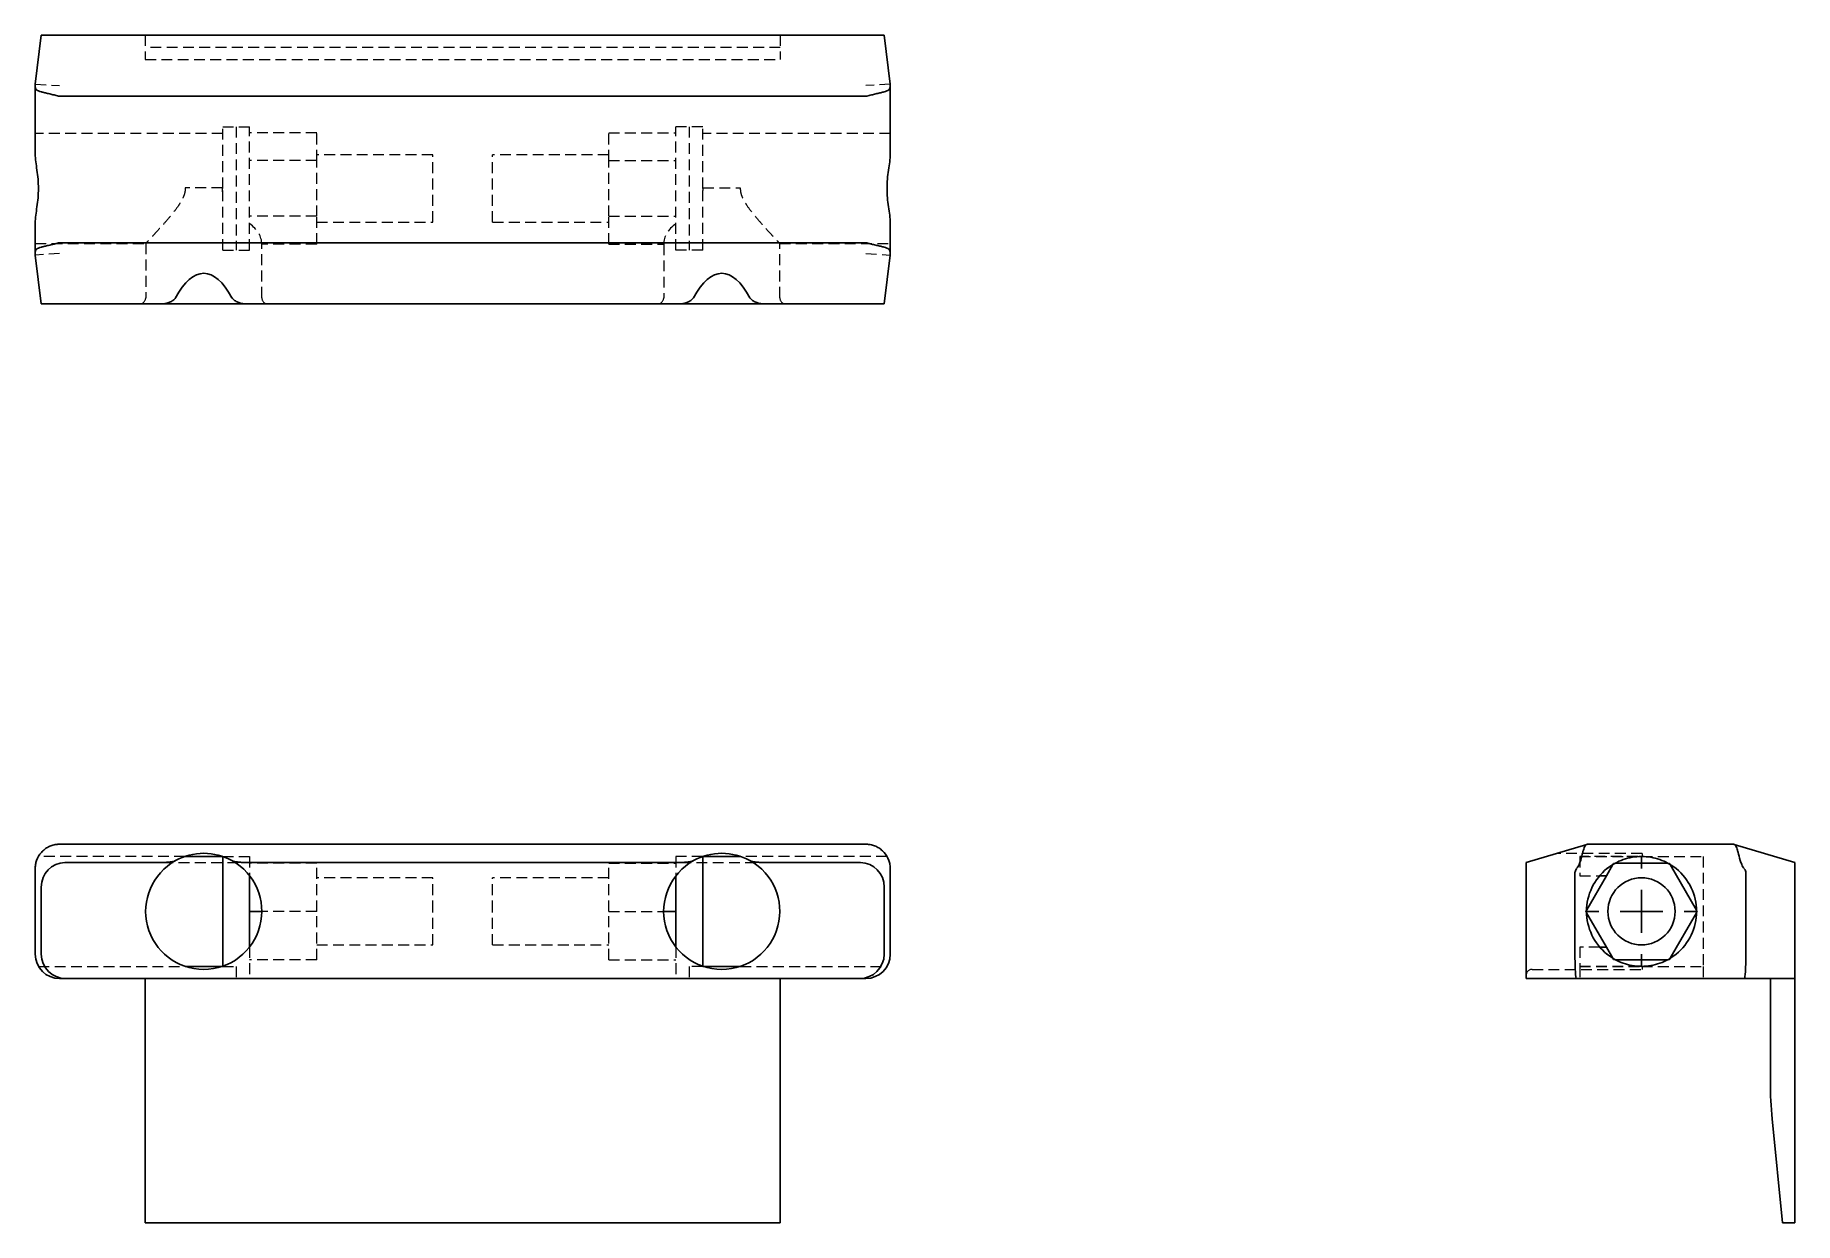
# Model space of a CAD drawing. Header units: millimetres. Extents: x 33 to 239, y 35 to 174.
import ezdxf

# ---------------------------------------------------------------- set-up
doc = ezdxf.new("R2010")
doc.units = ezdxf.units.MM
doc.linetypes.add('HIDDEN', pattern=[1.905, 1.27, -0.635])
doc.layers.add('10', color=7, linetype='Continuous')

# ---------------------------------------------------------------- blocks, each defined once
blk = doc.blocks.new('SW_CENTERMARKSYMBOL_0')
at = {"layer": '10', "color": 0}
for p, q in [((0, 5), (0, 6.43)), ((0, 0), (0, 2.5)), ((-5, 0), (-6.43, 0)), ((0, 0), (-2.5, 0)), ((0, 0), (0, -2.5)), ((0, 0), (2.5, 0)), ((5, 0), (6.43, 0)), ((0, -5), (0, -6.43))]:
    blk.add_line(p, q, dxfattribs=at)

msp = doc.modelspace()

# ---------------------------------------------------------------- linework, layer by layer
at = {"color": 7, "linetype": 'Continuous', "lineweight": 25}
for p, q in [((33, 168.07), (33.71, 173.79)), ((33.71, 173.79), (36.49, 173.79)), ((36.49, 173.79), (129.51, 173.79)), ((132.29, 173.79), (129.51, 173.79)), ((133, 168.07), (132.29, 173.79)), ((33, 167.87), (33, 168.07)), ((33, 159.9), (33, 167.87)), ((133, 167.87), (133, 168.07)), ((133, 159.9), (133, 167.87)), ((130.14, 166.64), (35.86, 166.64)), ((33, 148.27), (33, 151.82)), ((133, 148.27), (133, 151.82)), ((33, 148.07), (33, 148.27)), ((35.86, 149.5), (130.14, 149.5)), ((133, 148.07), (133, 148.27)), ((33.71, 142.36), (33, 148.07)), ((132.29, 142.36), (133, 148.07)), ((36.49, 142.36), (33.71, 142.36)), ((47.86, 142.36), (36.49, 142.36)), ((57.57, 142.36), (47.84, 142.36)), ((108.43, 142.36), (57.57, 142.36)), ((108.41, 142.36), (118.14, 142.36)), ((118.14, 142.36), (129.51, 142.36)), ((129.51, 142.36), (132.29, 142.36)), ((35.86, 79.14), (130.14, 79.14)), ((214.46, 79.13), (207.36, 77)), ((214.5, 79.14), (214.46, 79.13)), ((231.64, 79.14), (214.5, 79.14)), ((231.68, 79.13), (231.64, 79.14)), ((238.79, 77), (231.68, 79.13)), ((33, 75.84), (33, 76.29)), ((47.86, 77), (36.49, 77)), ((50.54, 77.71), (54.89, 77.71)), ((54.93, 64.87), (54.93, 77.7)), ((108.43, 77), (57.57, 77)), ((111.07, 64.87), (111.07, 77.7)), ((115.46, 77.71), (111.11, 77.71)), ((118.14, 77), (129.51, 77)), ((133, 75.84), (133, 76.29)), ((207.36, 77), (207.36, 74.12)), ((216.75, 75.45), (217.5, 76.76)), ((217.81, 76.93), (223.9, 76.93)), ((224.2, 76.77), (227.28, 71.44)), ((238.79, 74.12), (238.79, 77)), ((33, 66.29), (33, 75.84)), ((33.71, 74.12), (33.71, 66.29)), ((58.07, 75.45), (58.07, 71.29)), ((107.93, 75.45), (107.93, 71.29)), ((132.29, 74.12), (132.29, 66.29)), ((133, 66.29), (133, 75.84)), ((207.36, 74.12), (207.36, 66.29)), ((213.07, 66.29), (213.07, 75.84)), ((214.45, 71.47), (216.75, 75.45)), ((215.96, 75.45), (216.75, 75.45)), ((233.07, 75.84), (233.07, 66.29)), ((238.79, 66.29), (238.79, 74.12)), ((59.5, 71.29), (58.07, 71.29)), ((58.07, 71.29), (58.07, 67.12)), ((106.5, 71.29), (107.93, 71.29)), ((107.93, 71.29), (107.93, 67.12)), ((216.75, 67.12), (214.43, 71.13)), ((227.28, 71.13), (224.21, 65.81)), ((207.36, 66.29), (207.36, 63.43)), ((216.75, 67.12), (215.96, 67.12)), ((217.51, 65.8), (216.75, 67.12)), ((238.79, 63.43), (238.79, 66.29)), ((33.37, 64.86), (33.38, 64.86)), ((54.89, 64.86), (50.54, 64.86)), ((50.54, 64.86), (50.54, 64.86)), ((54.89, 64.86), (54.89, 64.86)), ((111.11, 64.86), (115.46, 64.86)), ((111.11, 64.86), (111.11, 64.86)), ((115.46, 64.86), (115.46, 64.86)), ((132.62, 64.86), (132.63, 64.86)), ((223.91, 65.64), (217.81, 65.64)), ((36.59, 63.43), (35.86, 63.43)), ((36.59, 63.43), (129.41, 63.43)), ((45.86, 63.43), (45.86, 51.28)), ((120.14, 63.43), (120.14, 51.28)), ((129.41, 63.43), (130.14, 63.43)), ((207.36, 63.43), (213.25, 63.43)), ((213.25, 63.43), (232.89, 63.43)), ((232.89, 63.43), (238.79, 63.43)), ((235.93, 63.43), (235.93, 51.28)), ((238.79, 63.43), (238.79, 34.86)), ((45.86, 47.02), (45.86, 51.28)), ((120.14, 47.02), (120.14, 51.28)), ((45.86, 34.86), (45.86, 47.02)), ((120.14, 34.86), (120.14, 47.02)), ((237.36, 34.86), (236.14, 47.02)), ((120.14, 34.86), (45.86, 34.86)), ((238.79, 34.86), (237.36, 34.86))]:
    msp.add_line(p, q, dxfattribs=at)
at = {"color": 7, "linetype": 'HIDDEN', "lineweight": 18}
for p, q in [((45.86, 173.79), (45.86, 170.93)), ((120.14, 173.79), (120.14, 170.93)), ((120.14, 172.36), (45.86, 172.36)), ((45.86, 170.93), (120.14, 170.93)), ((33, 168.07), (35.86, 167.89)), ((133, 168.07), (130.14, 167.89)), ((54.93, 155.86), (54.93, 163.07)), ((54.93, 163.07), (58.07, 163.07)), ((56.5, 163.07), (56.5, 148.64)), ((58.07, 148.64), (58.07, 163.07)), ((107.93, 148.64), (107.93, 163.07)), ((111.07, 163.07), (107.93, 163.07)), ((109.5, 163.07), (109.5, 148.64)), ((111.07, 155.86), (111.07, 163.07)), ((54.93, 162.29), (33, 162.29)), ((65.93, 162.37), (58.07, 162.37)), ((65.93, 159.11), (65.93, 162.37)), ((100.07, 159.11), (100.07, 162.37)), ((100.07, 162.37), (107.93, 162.37)), ((133, 162.29), (111.07, 162.29)), ((65.93, 159.11), (58.07, 159.11)), ((79.5, 159.79), (65.93, 159.79)), ((65.93, 152.6), (65.93, 159.11)), ((79.5, 151.93), (79.5, 159.79)), ((86.5, 151.93), (86.5, 159.79)), ((100.07, 159.79), (86.5, 159.79)), ((100.07, 159.11), (107.93, 159.11)), ((100.07, 152.6), (100.07, 159.11)), ((54.89, 155.93), (50.54, 155.93)), ((54.93, 148.64), (54.93, 155.86)), ((111.07, 148.64), (111.07, 155.86)), ((111.11, 155.93), (115.46, 155.93)), ((65.93, 152.6), (58.07, 152.6)), ((65.93, 149.34), (65.93, 152.6)), ((100.07, 152.6), (107.93, 152.6)), ((100.07, 149.34), (100.07, 152.6)), ((65.93, 151.93), (79.5, 151.93)), ((86.5, 151.93), (100.07, 151.93)), ((33, 149.43), (45.94, 149.43)), ((35.86, 148.25), (33, 148.07)), ((45.93, 149.44), (45.93, 143.07)), ((54.93, 148.64), (58.07, 148.64)), ((65.93, 149.34), (59.5, 149.34)), ((59.5, 143.07), (59.5, 149.34)), ((100.07, 149.34), (106.5, 149.34)), ((106.5, 149.34), (106.5, 143.07)), ((111.07, 148.64), (107.93, 148.64)), ((120.06, 149.43), (133, 149.43)), ((120.07, 143.07), (120.07, 149.44)), ((130.14, 148.25), (133, 148.07)), ((50.54, 77.71), (33.37, 77.71)), ((47.86, 77), (57.57, 77)), ((50.54, 77.71), (50.54, 77.71)), ((54.89, 77.71), (54.89, 77.71)), ((54.93, 77.71), (54.89, 77.71)), ((54.93, 77.71), (54.93, 77.7)), ((54.93, 77.71), (58.07, 77.71)), ((58.07, 77.71), (58.07, 75.45)), ((65.93, 76.93), (58.07, 76.93)), ((65.93, 71.29), (65.93, 76.93)), ((100.07, 71.29), (100.07, 76.93)), ((100.07, 76.93), (107.93, 76.93)), ((111.07, 77.71), (107.93, 77.71)), ((107.93, 77.71), (107.93, 75.45)), ((108.43, 77), (118.14, 77)), ((111.07, 77.71), (111.07, 77.7)), ((111.11, 77.71), (111.07, 77.71)), ((111.11, 77.71), (111.11, 77.71)), ((115.46, 77.71), (115.46, 77.71)), ((132.63, 77.71), (115.46, 77.71)), ((220.93, 78.07), (210.93, 78.07)), ((213.64, 77.71), (220.86, 77.71)), ((213.64, 77.71), (213.64, 77.7)), ((220.43, 77.7), (213.64, 77.7)), ((213.64, 77.7), (213.64, 75.45)), ((217.66, 76.85), (216.71, 76.19)), ((217.5, 76.76), (217.6, 76.93)), ((217.6, 76.93), (217.81, 76.93)), ((220.45, 77.7), (220.38, 77.69)), ((220.86, 77.71), (228.07, 77.71)), ((221.16, 77.71), (220.86, 77.71)), ((220.93, 78.07), (220.93, 77.71)), ((223.9, 76.93), (224.11, 76.93)), ((224.11, 76.93), (224.2, 76.77)), ((228.07, 77.71), (228.07, 64.86)), ((79.5, 75.21), (65.93, 75.21)), ((79.5, 71.29), (79.5, 75.21)), ((86.5, 71.29), (86.5, 75.21)), ((100.07, 75.21), (86.5, 75.21)), ((213.64, 75.45), (215.96, 75.45)), ((65.93, 71.29), (59.5, 71.29)), ((65.93, 65.64), (65.93, 71.29)), ((79.5, 67.36), (79.5, 71.29)), ((86.5, 67.36), (86.5, 71.29)), ((100.07, 71.29), (106.5, 71.29)), ((100.07, 65.64), (100.07, 71.29)), ((214.34, 71.29), (214.45, 71.47)), ((214.43, 71.13), (214.34, 71.29)), ((227.28, 71.44), (227.37, 71.29)), ((227.37, 71.29), (227.28, 71.13)), ((58.07, 67.12), (58.07, 63.43)), ((65.93, 67.36), (79.5, 67.36)), ((86.5, 67.36), (100.07, 67.36)), ((107.93, 67.12), (107.93, 63.43)), ((215.96, 67.12), (213.64, 67.12)), ((213.64, 67.12), (213.64, 64.87)), ((216.72, 66.39), (217.58, 65.76)), ((33.38, 64.86), (50.54, 64.86)), ((54.89, 64.86), (54.93, 64.86)), ((54.93, 64.87), (54.93, 64.86)), ((54.93, 64.86), (56.5, 64.86)), ((56.5, 64.86), (56.5, 63.43)), ((65.93, 65.64), (58.07, 65.64)), ((100.07, 65.64), (107.93, 65.64)), ((111.07, 64.86), (109.5, 64.86)), ((109.5, 64.86), (109.5, 63.43)), ((111.07, 64.87), (111.07, 64.86)), ((111.07, 64.86), (111.11, 64.86)), ((115.46, 64.86), (132.62, 64.86)), ((208.07, 64.5), (220.93, 64.5)), ((213.64, 64.87), (220.43, 64.87)), ((213.64, 64.87), (213.64, 64.86)), ((213.64, 64.86), (220.86, 64.86)), ((213.64, 64.86), (213.64, 63.43)), ((217.6, 65.64), (217.51, 65.8)), ((217.81, 65.64), (217.6, 65.64)), ((220.44, 64.88), (220.54, 64.87)), ((220.86, 64.86), (228.07, 64.86)), ((220.86, 64.86), (221.03, 64.86)), ((220.93, 64.86), (220.93, 64.5)), ((224.11, 65.64), (223.91, 65.64)), ((224.21, 65.81), (224.11, 65.64)), ((228.07, 64.86), (228.07, 63.43))]:
    msp.add_line(p, q, dxfattribs=at)
at = {"color": 7, "linetype": 'HIDDEN', "lineweight": 18, "flags": 128}
for points in [[(224.9, 76.29), (224.51, 76.58), (224.05, 76.86)], [(223.93, 65.64), (224.51, 66), (224.9, 66.29)]]:
    msp.add_lwpolyline(points, dxfattribs=at)
at = {"color": 7, "linetype": 'Continuous', "lineweight": 25}
msp.add_circle((220.86, 71.29), 3.93, dxfattribs=at)
at = {"color": 7, "linetype": 'HIDDEN', "lineweight": 18}
for centre, start, end in [((45.21, 143.07), 270, 0), ((60.21, 143.07), 180, 270), ((105.79, 143.07), 270, 0), ((120.79, 143.07), 180, 270), ((208.07, 63.79), 90, 180)]:
    msp.add_arc(centre, 0.714, start, end, dxfattribs=at)
at = {"color": 7, "linetype": 'Continuous', "lineweight": 25}
for centre, radius, start, end in [((35.86, 76.29), 2.86, 90, 95.1051), ((130.14, 76.29), 2.86, 84.8949, 90), ((52.71, 71.29), 6.79, 119.1104, 60.8896), ((52.71, 71.29), 6.79, 60.8896, 119.1104), ((113.29, 71.29), 6.79, 119.1104, 60.8896), ((113.29, 71.29), 6.79, 60.8896, 119.1104), ((220.86, 71.29), 6.43, 128.9424, 231.0576), ((220.86, 71.29), 6.43, 308.9424, 51.0576), ((35.86, 66.29), 2.86, 180, 270), ((130.14, 66.29), 2.86, 270, 0), ((278.79, 51.28), 42.86, 180, 185.7106)]:
    msp.add_arc(centre, radius, start, end, dxfattribs=at)
for centre, major_axis, ratio, start_param, end_param in [((35.86, 176.17), (0, 9.52), 0.3, 3.052491, 3.141593), ((130.14, 176.17), (0, 9.52), 0.3, 3.141593, 3.230694), ((35.86, 139.98), (0, 9.52), 0.3, 0, 0.089101), ((130.14, 139.98), (0, 9.52), 0.3, 6.194084, 6.283185), ((52.71, 123.31), (0, 22.62), 0.3, 5.775114, 6.791257), ((113.29, 123.31), (0, 22.62), 0.3, 5.775114, 6.791257), ((36.59, 74.02), (1.16, -2.77), 0.951034, 2.764311, 4.299459), ((129.41, 74.02), (-1.16, -2.77), 0.951034, 1.983727, 3.518874), ((236.11, 82.64), (-23.02, -6.91), 0.118879, 6.116444, 6.247537), ((210.04, 82.64), (-23.02, 6.91), 0.118879, 3.177241, 3.308334), ((36.59, 66.29), (-2.88, 0), 0.992278, 0, 1.570796), ((129.41, 66.29), (2.88, 0), 0.992278, 4.712389, 6.283185), ((213.25, 66.29), (0, 2.86), 0.062258, 1.570796, 3.141593), ((232.89, 66.29), (0, 2.86), 0.062258, 3.141593, 4.712389)]:
    msp.add_ellipse(centre, major_axis=major_axis, ratio=ratio, start_param=start_param, end_param=end_param, dxfattribs=at)
at = {"color": 7, "linetype": 'HIDDEN', "lineweight": 18}
for centre, start_param, end_param in [((52.71, 149.34), 0, 0.660845), ((113.29, 149.34), 2.480747, 3.141593)]:
    msp.add_ellipse(centre, major_axis=(6.79, 0), ratio=0.57735, start_param=start_param, end_param=end_param, dxfattribs=at)
at = {"color": 7, "linetype": 'Continuous', "lineweight": 25}
for points, knots in [([(33, 167.87), (33, 167.76), (33.01, 167.66), (33.07, 167.51), (33.11, 167.45), (33.29, 167.29), (33.48, 167.22), (33.84, 167.12), (33.97, 167.08), (34.26, 167.02), (34.41, 166.98), (34.74, 166.91), (34.91, 166.87), (35.25, 166.78), (35.43, 166.73), (35.6, 166.68)], [0, 0, 0, 0, 0.125, 0.125, 0.25, 0.25, 0.5, 0.5, 0.625, 0.625, 0.75, 0.75, 0.875, 0.875, 1, 1, 1, 1]), ([(133, 167.87), (133, 167.76), (132.99, 167.66), (132.93, 167.51), (132.89, 167.45), (132.71, 167.29), (132.52, 167.22), (132.16, 167.12), (132.03, 167.08), (131.74, 167.02), (131.59, 166.98), (131.26, 166.91), (131.09, 166.87), (130.75, 166.78), (130.57, 166.73), (130.4, 166.68)], [0, 0, 0, 0, 0.125, 0.125, 0.25, 0.25, 0.5, 0.5, 0.625, 0.625, 0.75, 0.75, 0.875, 0.875, 1, 1, 1, 1]), ([(33, 151.82), (33, 152.1), (33.03, 152.41), (33.11, 153.04), (33.16, 153.37), (33.25, 154.06), (33.3, 154.41), (33.36, 155.12), (33.38, 155.49), (33.38, 156.22), (33.36, 156.58), (33.3, 157.3), (33.25, 157.65), (33.16, 158.34), (33.11, 158.67), (33.03, 159.3), (33, 159.61), (33, 159.9)], [0, 0, 0, 0, 0.125, 0.125, 0.25, 0.25, 0.375, 0.375, 0.5, 0.5, 0.625, 0.625, 0.75, 0.75, 0.875, 0.875, 1, 1, 1, 1]), ([(133, 151.82), (133, 152.1), (132.97, 152.41), (132.89, 153.04), (132.84, 153.37), (132.75, 154.06), (132.7, 154.41), (132.64, 155.12), (132.62, 155.49), (132.62, 156.22), (132.64, 156.58), (132.7, 157.3), (132.75, 157.65), (132.84, 158.34), (132.89, 158.67), (132.97, 159.3), (133, 159.61), (133, 159.9)], [0, 0, 0, 0, 0.125, 0.125, 0.25, 0.25, 0.375, 0.375, 0.5, 0.5, 0.625, 0.625, 0.75, 0.75, 0.875, 0.875, 1, 1, 1, 1]), ([(33, 148.27), (33, 148.38), (33.01, 148.48), (33.07, 148.63), (33.11, 148.69), (33.29, 148.85), (33.48, 148.92), (33.84, 149.02), (33.97, 149.06), (34.26, 149.13), (34.41, 149.16), (34.74, 149.23), (34.91, 149.27), (35.25, 149.36), (35.43, 149.41), (35.6, 149.46)], [0, 0, 0, 0, 0.125, 0.125, 0.25, 0.25, 0.5, 0.5, 0.625, 0.625, 0.75, 0.75, 0.875, 0.875, 1, 1, 1, 1]), ([(133, 148.27), (133, 148.38), (132.99, 148.48), (132.93, 148.63), (132.89, 148.69), (132.71, 148.85), (132.52, 148.92), (132.16, 149.02), (132.03, 149.06), (131.74, 149.13), (131.59, 149.16), (131.26, 149.23), (131.09, 149.27), (130.75, 149.36), (130.57, 149.41), (130.4, 149.46)], [0, 0, 0, 0, 0.125, 0.125, 0.25, 0.25, 0.5, 0.5, 0.625, 0.625, 0.75, 0.75, 0.875, 0.875, 1, 1, 1, 1]), ([(47.86, 142.36), (48.01, 142.36), (48.15, 142.38), (48.44, 142.44), (48.59, 142.49), (48.86, 142.6), (48.99, 142.67), (49.17, 142.8), (49.23, 142.85), (49.33, 142.95), (49.38, 143.01), (49.41, 143.07)], [0, 0, 0, 0, 0.25, 0.25, 0.5, 0.5, 0.75, 0.75, 0.875, 0.875, 1, 1, 1, 1]), ([(56.02, 143.07), (56.05, 143.01), (56.1, 142.95), (56.2, 142.85), (56.26, 142.8), (56.44, 142.67), (56.57, 142.6), (56.84, 142.49), (56.98, 142.44), (57.27, 142.38), (57.42, 142.36), (57.57, 142.36)], [0, 0, 0, 0, 0.125, 0.125, 0.25, 0.25, 0.5, 0.5, 0.75, 0.75, 1, 1, 1, 1]), ([(109.98, 143.07), (109.95, 143.01), (109.9, 142.95), (109.8, 142.85), (109.74, 142.8), (109.56, 142.67), (109.43, 142.6), (109.16, 142.49), (109.02, 142.44), (108.73, 142.38), (108.58, 142.36), (108.43, 142.36)], [0, 0, 0, 0, 0.125, 0.125, 0.25, 0.25, 0.5, 0.5, 0.75, 0.75, 1, 1, 1, 1]), ([(118.14, 142.36), (117.99, 142.36), (117.85, 142.38), (117.56, 142.44), (117.41, 142.49), (117.14, 142.6), (117.01, 142.67), (116.83, 142.8), (116.77, 142.85), (116.67, 142.95), (116.62, 143.01), (116.59, 143.07)], [0, 0, 0, 0, 0.25, 0.25, 0.5, 0.5, 0.75, 0.75, 0.875, 0.875, 1, 1, 1, 1]), ([(33, 76.29), (33, 76.43), (33.01, 76.59), (33.07, 76.92), (33.11, 77.09), (33.29, 77.59), (33.48, 77.91), (33.84, 78.32), (33.97, 78.44), (34.26, 78.66), (34.41, 78.76), (34.74, 78.92), (34.91, 78.99), (35.25, 79.08), (35.43, 79.12), (35.6, 79.13)], [0, 0, 0, 0, 0.125, 0.125, 0.25, 0.25, 0.5, 0.5, 0.625, 0.625, 0.75, 0.75, 0.875, 0.875, 1, 1, 1, 1]), ([(133, 76.29), (133, 76.43), (132.99, 76.59), (132.93, 76.92), (132.89, 77.09), (132.71, 77.59), (132.52, 77.91), (132.16, 78.32), (132.03, 78.44), (131.74, 78.66), (131.59, 78.76), (131.26, 78.92), (131.09, 78.99), (130.75, 79.08), (130.57, 79.12), (130.4, 79.13)], [0, 0, 0, 0, 0.125, 0.125, 0.25, 0.25, 0.5, 0.5, 0.625, 0.625, 0.75, 0.75, 0.875, 0.875, 1, 1, 1, 1]), ([(213.27, 76.29), (213.38, 76.43), (213.48, 76.59), (213.63, 76.92), (213.69, 77.09), (213.85, 77.59), (213.92, 77.91), (214.02, 78.32), (214.06, 78.44), (214.13, 78.66), (214.16, 78.76), (214.23, 78.92), (214.27, 78.99), (214.36, 79.08), (214.41, 79.12), (214.46, 79.13)], [0, 0, 0, 0, 0.125, 0.125, 0.25, 0.25, 0.5, 0.5, 0.625, 0.625, 0.75, 0.75, 0.875, 0.875, 1, 1, 1, 1]), ([(232.87, 76.29), (232.76, 76.43), (232.66, 76.59), (232.51, 76.92), (232.45, 77.09), (232.29, 77.59), (232.22, 77.91), (232.12, 78.32), (232.08, 78.44), (232.02, 78.66), (231.98, 78.76), (231.91, 78.92), (231.87, 78.99), (231.78, 79.08), (231.73, 79.12), (231.68, 79.13)], [0, 0, 0, 0, 0.125, 0.125, 0.25, 0.25, 0.5, 0.5, 0.625, 0.625, 0.75, 0.75, 0.875, 0.875, 1, 1, 1, 1]), ([(47.86, 77), (48.01, 77), (48.15, 77.01), (48.44, 77.03), (48.59, 77.04), (48.86, 77.07), (48.99, 77.09), (49.17, 77.13), (49.23, 77.15), (49.33, 77.18), (49.38, 77.19), (49.41, 77.21)], [0, 0, 0, 0, 0.25, 0.25, 0.5, 0.5, 0.75, 0.75, 0.875, 0.875, 1, 1, 1, 1]), ([(56.02, 77.21), (56.05, 77.19), (56.1, 77.18), (56.2, 77.15), (56.26, 77.13), (56.44, 77.09), (56.57, 77.07), (56.84, 77.04), (56.98, 77.03), (57.27, 77.01), (57.42, 77), (57.57, 77)], [0, 0, 0, 0, 0.125, 0.125, 0.25, 0.25, 0.5, 0.5, 0.75, 0.75, 1, 1, 1, 1]), ([(109.98, 77.21), (109.95, 77.19), (109.9, 77.18), (109.8, 77.15), (109.74, 77.13), (109.56, 77.09), (109.43, 77.07), (109.16, 77.04), (109.02, 77.03), (108.73, 77.01), (108.58, 77), (108.43, 77)], [0, 0, 0, 0, 0.125, 0.125, 0.25, 0.25, 0.5, 0.5, 0.75, 0.75, 1, 1, 1, 1]), ([(118.14, 77), (117.99, 77), (117.85, 77.01), (117.56, 77.03), (117.41, 77.04), (117.14, 77.07), (117.01, 77.09), (116.83, 77.13), (116.77, 77.15), (116.67, 77.18), (116.62, 77.19), (116.59, 77.21)], [0, 0, 0, 0, 0.25, 0.25, 0.5, 0.5, 0.75, 0.75, 0.875, 0.875, 1, 1, 1, 1]), ([(216.82, 76.29), (217.1, 76.52), (217.41, 76.72), (218.04, 77.07), (218.37, 77.23), (219.06, 77.47), (219.41, 77.56), (220.12, 77.68), (220.49, 77.71), (221.22, 77.71), (221.58, 77.68), (222.3, 77.56), (222.65, 77.47), (223.34, 77.23), (223.67, 77.08), (224.3, 76.72), (224.61, 76.52), (224.9, 76.29)], [0, 0, 0, 0, 0.125, 0.125, 0.25, 0.25, 0.375, 0.375, 0.5, 0.5, 0.625, 0.625, 0.75, 0.75, 0.875, 0.875, 1, 1, 1, 1]), ([(224.9, 66.29), (224.61, 66.05), (224.31, 65.85), (223.68, 65.5), (223.34, 65.35), (222.66, 65.1), (222.31, 65.01), (221.59, 64.89), (221.22, 64.86), (220.49, 64.86), (220.13, 64.89), (219.41, 65.01), (219.06, 65.1), (218.38, 65.34), (218.05, 65.49), (217.41, 65.85), (217.1, 66.05), (216.82, 66.29)], [0, 0, 0, 0, 0.125, 0.125, 0.25, 0.25, 0.375, 0.375, 0.5, 0.5, 0.625, 0.625, 0.75, 0.75, 0.875, 0.875, 1, 1, 1, 1])]:
    msp.add_open_spline(points, degree=3, knots=knots, dxfattribs=at)
at = {"color": 7, "linetype": 'HIDDEN', "lineweight": 18}
for points in [[(50.54, 155.93), (50.54, 155.78), (50.53, 155.47), (50.38, 154.95), (50.11, 154.4), (49.61, 153.61), (48.87, 152.67), (48.05, 151.72), (47.33, 150.93), (46.8, 150.36), (46.4, 149.92), (46.12, 149.63), (45.95, 149.45), (45.94, 149.44), (45.94, 149.44)], [(115.46, 155.93), (115.46, 155.78), (115.47, 155.47), (115.62, 154.95), (115.89, 154.4), (116.39, 153.61), (117.13, 152.67), (117.95, 151.72), (118.67, 150.93), (119.2, 150.36), (119.6, 149.92), (119.88, 149.63), (120.05, 149.45), (120.06, 149.44), (120.06, 149.44)]]:
    msp.add_open_spline(points, degree=3, knots=[0, 0, 0, 0, 0.039585, 0.080904, 0.141319, 0.2032, 0.336058, 0.472468, 0.578025, 0.686167, 0.76698, 0.849884, 0.930822, 1, 1, 1, 1], dxfattribs=at)
for points in [[(54.93, 155.43), (54.9, 155.59), (54.88, 155.76), (54.89, 155.93)], [(111.07, 155.43), (111.1, 155.59), (111.12, 155.76), (111.11, 155.93)], [(220.43, 77.7), (220.59, 77.71), (220.76, 77.72), (220.93, 77.71)], [(220.93, 64.86), (220.76, 64.86), (220.59, 64.86), (220.43, 64.87)]]:
    msp.add_open_spline(points, degree=3, dxfattribs=at)

# ---------------------------------------------------------------- block references
at = {"layer": '10'}
msp.add_blockref('SW_CENTERMARKSYMBOL_0', (220.86, 71.29), dxfattribs=at)

doc.saveas('drawing.dxf')
